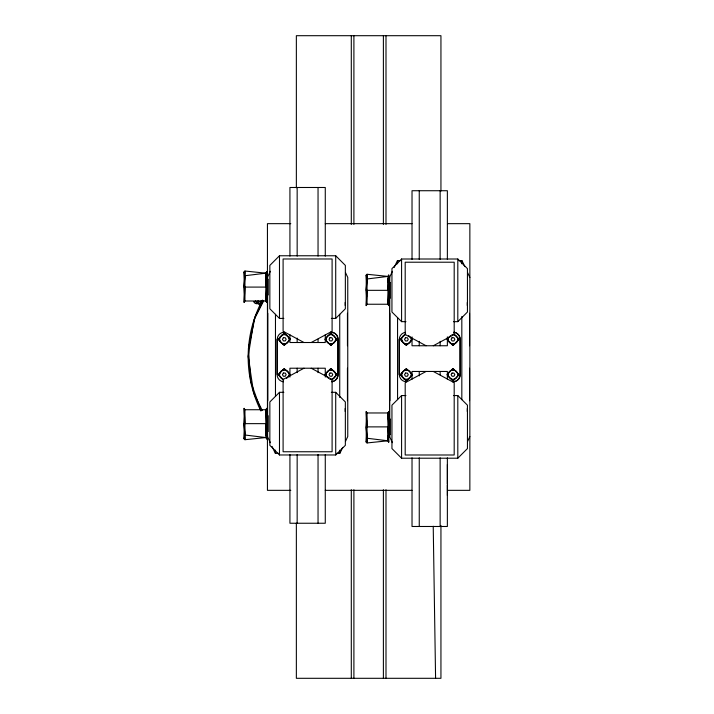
<?xml version="1.0" encoding="UTF-8"?>
<svg xmlns="http://www.w3.org/2000/svg" width="714" height="714" viewBox="0 0 714 714"><rect width="100%" height="100%" fill="white"/><g stroke="black" fill="none" stroke-linecap="round" stroke-linejoin="round"><path stroke-width="1.07" d="M447.366 495.48L447.366 464.475M244.518 293.508L244.143 287.09L244.947 275.729L265.831 273.176L265.831 301.005L266.634 302.352L266.634 271.829L265.831 273.176L244.947 271.025L244.947 301.005L244.143 302.352L244.947 287.09M244.545 431.274L244.143 438.905L244.947 439.708L265.831 437.557L266.634 438.905L266.634 408.381L265.831 409.729L265.831 437.557L244.947 435.004L244.143 423.643L244.518 417.217M265.831 287.09L266.634 271.829M266.286 414.923L266.634 408.381M366.612 296.747L366.237 290.33L367.041 278.969L387.925 276.416L387.925 304.244L388.728 305.592L388.728 275.068L387.925 276.416L367.041 274.265L367.041 304.244L366.237 305.592L367.041 290.33M366.639 434.514L366.237 442.144L367.041 442.948L387.925 440.797L388.728 442.144L388.728 411.621L387.925 412.969L387.925 440.797L367.041 438.244L366.237 426.883L366.612 420.466M387.925 290.33L388.728 275.068M388.327 419.252L388.728 411.621M265.956 435.415L266.206 431.131M387.925 440.797L388.237 435.442M345.192 305.485L345.192 302.433M345.192 411.514L345.192 408.462M467.286 305.512L467.286 302.459M467.286 411.541L467.286 408.488M244.545 436.95L244.143 438.905L244.143 408.381L244.947 409.729L244.947 439.708L244.143 423.643L266.634 423.643L265.831 409.729L244.947 409.729M366.639 440.19L366.237 442.144L366.237 411.621L367.041 412.969L367.041 442.948L366.237 426.883L388.728 426.883L387.925 412.969L367.041 412.969M279.486 374.645L279.959 372.547M326.075 374.645L326.548 372.547M335.241 341.39A4.819 4.819 0 0 0 330.537 334.491A4.819 4.819 0 0 0 326.914 342.015A4.819 4.819 0 0 0 335.241 341.39L335.714 339.302M402.053 372.583L401.58 374.671L402.053 376.76L400.375 374.671L401.5 373.279M448.169 374.671L448.642 372.583M457.335 341.417L457.808 339.328A4.819 4.819 0 0 0 451.917 334.634M267.438 277.451L270.32 271.275M392.414 271.302L389.532 277.478L389.532 298.157M394.155 267.554L397.395 260.61L400.804 260.61M342.675 447.41L339.9 453.363L336.49 453.363M345.451 441.457L347.763 436.495L347.763 277.451L345.451 272.489M467.545 441.484L469.857 436.522M258.441 302.209L259.048 304.405L259.985 304.932L261.61 301.674M263.725 300.612L253.979 320.015L248.16 356.473L253.657 392.977L262.279 410.514M259.985 304.932L261.886 301.299M263.279 300.915L255.184 316.445L248.454 348.593L250.65 381.365L260.878 410.255M255.541 300.808L254.416 302.798L255.817 303.593L257.308 300.96M258.62 300.933L257.031 303.736L255.942 303.361M259.048 304.405L261.065 300.835M279.406 373.252L278.281 374.645L279.406 376.037M289.206 376.037L290.33 374.645L284.306 368.62L282.806 369.745M335.794 340.694L336.919 339.302L335.794 337.909M335.794 376.037L336.919 374.645L335.794 373.252M401.5 337.936L400.375 339.328L401.5 340.721M411.3 376.064L412.424 374.671L406.4 368.647L404.9 369.772M457.888 340.721L459.013 339.328L457.888 337.936M457.888 376.064L459.013 374.671L457.888 373.279M331.35 318.417L335.714 318.417L345.353 308.778L345.353 265.403L335.714 255.764L279.486 255.764L269.847 265.403L269.847 308.778L279.486 318.417L283.851 318.417M282.806 344.193L284.306 345.326L290.33 339.302L289.206 337.909M284.306 368.62L278.281 374.645L283.556 379.91M453.444 321.657L457.808 321.657L467.447 312.018L467.447 268.642L457.808 259.003L401.58 259.003L391.941 268.642L391.941 312.018L401.58 321.657L405.945 321.657M286.564 378.411L290.33 374.645M283.851 392.316L279.486 392.316L269.847 401.955L269.847 445.331L279.486 454.97L335.714 454.97L345.353 445.331L345.353 401.955L335.714 392.316L331.35 392.316M331.644 379.91L336.919 374.645L330.894 368.62L329.395 369.745M405.65 334.054L400.375 339.328L406.4 345.353L412.424 339.328L411.3 337.936M406.4 368.647L400.375 374.671L406.4 380.696L407.899 379.571M450.73 335.562L446.964 339.328L452.988 345.353L454.488 344.228M412.424 374.671L406.4 380.696L404.142 379M405.945 395.556L401.58 395.556L391.941 405.195L391.941 448.57L401.58 458.209L457.808 458.209L467.447 448.57L467.447 405.195L457.808 395.556L453.444 395.556M282.048 334.964L284.306 333.277L285.805 334.402M329.395 334.402L330.894 333.277L332.394 334.402M332.394 344.193L330.894 345.326L329.395 344.193M451.489 369.772L452.988 368.647L454.488 369.772M454.488 379.571L452.988 380.696L451.489 379.571M311.215 342.515L332.099 331.269L332.099 258.977L283.101 258.977L283.101 331.269L303.986 342.515M303.986 368.219L283.101 379.464L283.101 451.757L332.099 451.757L332.099 379.464L311.215 368.219M433.309 345.754L454.193 334.509L454.193 262.216L405.195 262.216L405.195 334.509L426.079 345.754M426.079 371.458L405.195 382.704L405.195 454.996L454.193 454.996L454.193 382.704L433.309 371.458M290.794 223.66L267.438 223.66L267.438 490.339L290.794 490.339M325.272 223.66L412.023 223.66M447.616 223.66L469.857 223.66L469.857 490.339L447.616 490.339M458.584 260.61L461.994 260.61L464.769 266.563M244.947 301.005L265.831 301.005L266.634 287.09L244.143 287.09L244.947 271.025L244.143 271.829L244.143 302.352M367.041 304.244L387.925 304.244L388.728 290.33L366.237 290.33L367.041 274.265L366.237 275.068L366.237 305.592M283.235 334.598L285.377 334.598M329.823 334.598L331.965 334.598M283.235 343.996L285.377 343.996M329.823 343.996L331.965 343.996M405.329 344.023L407.471 344.023M448.642 337.24A4.819 4.819 0 0 0 451.917 344.023L454.059 344.023M283.235 369.941L285.377 369.941M326.548 376.733A4.819 4.819 0 0 1 329.823 369.941L331.965 369.941M405.329 369.977L407.471 369.977M451.917 369.977L454.059 369.977M405.329 379.366L407.471 379.366M451.917 379.366L454.059 379.366M278.71 453.363L275.301 453.363L272.061 446.42M325.272 490.339L412.023 490.339M451.489 344.228L452.988 345.353L459.013 339.328L453.738 334.054M404.9 344.228L406.4 345.353M332.394 369.745L330.894 368.62L324.87 374.645L328.636 378.411M253.657 301.826L254.55 302.566M408.658 335.562L412.424 339.328M290.33 339.302L284.306 333.277L278.281 339.302L279.406 340.694M284.306 345.326L278.281 339.302L279.959 337.204L279.486 339.302L279.959 341.39M467.545 272.516L469.857 277.478M392.414 442.698L389.532 436.522L389.532 298.318M267.438 436.495L270.32 442.671M457.335 372.583L457.808 374.671A4.819 4.819 0 0 1 450.579 378.848A4.819 4.819 0 0 1 450.579 370.495A4.819 4.819 0 0 1 457.808 374.671M448.169 339.328L448.642 341.417M401.58 339.328L402.053 341.417M335.241 372.547L335.714 374.645A4.819 4.819 0 0 1 329.823 379.339M326.075 339.302L326.548 341.39M366.639 277.023L366.237 275.068L366.639 282.699M244.545 273.774L244.143 271.829L244.545 279.46M388.05 278.558L388.3 282.842M265.831 273.176L266.143 278.531M388.38 299.05L388.728 305.592M387.925 426.883L388.728 442.144M366.237 411.621L367.041 426.883M266.233 294.721L266.634 302.352M265.831 423.643L266.634 438.905M244.143 408.381L244.947 423.643M433.228 526.254L435.585 678.3M469.535 313.303L469.535 345.754M469.535 368.245L469.535 400.697M461.824 260.61L461.824 263.814M461.824 316.507L461.824 399.679M457.808 259.003L457.808 321.657M457.808 395.556L457.808 458.209M447.366 259.378L447.366 190.727L412.023 190.727L412.023 259.378M447.366 336.892L447.366 345.754L412.023 345.754L412.023 336.892M447.366 379.214L447.366 371.458L412.023 371.458L412.023 379.214M447.366 457.835L447.366 484.03M447.366 485.118L447.366 526.486L412.023 526.486L412.023 457.835M440.94 191.075L440.94 35.7L296.355 35.7L296.355 187.746M440.94 525.459L440.94 678.3L296.355 678.3L296.355 523.228M440.136 190.727L440.136 259.378M440.136 341.328L440.136 345.754M440.136 371.458L440.136 374.779M440.136 457.835L440.136 526.486M419.252 190.727L419.252 259.378M419.252 341.328L419.252 345.754M419.252 371.458L419.252 375.885M419.252 457.835L419.252 526.486M401.58 259.003L401.58 321.657M401.58 395.556L401.58 458.209M399.171 339.328L399.171 374.671M397.564 260.61L397.564 263.814M397.564 317.605L397.564 399.679M390.335 282.503L390.335 298.157M390.335 419.056L390.335 434.71M389.853 313.303L389.853 400.697M389.692 277.13L389.692 282.646M389.692 298.068L389.692 419.243M389.692 434.665L389.692 436.87M385.997 35.7L385.997 224.374M385.997 489.759L385.997 678.3M383.391 35.7L383.391 224.374M383.391 489.759L383.391 678.3M353.903 35.7L353.903 224.374M353.903 489.759L353.903 678.3M351.297 35.7L351.297 224.374M351.297 489.759L351.297 678.3M347.441 313.276L347.441 345.728M347.441 368.219L347.441 400.67M339.73 314.285L339.73 397.466M339.73 450.159L339.73 453.363M335.714 255.764L335.714 318.417M335.714 392.316L335.714 454.97M325.272 256.139L325.272 187.487L289.929 187.487L289.929 256.139M325.272 334.759L325.272 342.515L289.929 342.515L289.929 334.759M325.272 377.072L325.272 368.219L289.929 368.219L289.929 377.072M325.272 454.586L325.272 523.246L289.929 523.246L289.929 454.586M318.042 187.487L318.042 256.139M318.042 339.195L318.042 342.515M318.042 368.219L318.042 372.646M318.042 454.586L318.042 523.246M297.158 187.487L297.158 256.139M297.158 338.088L297.158 342.515M297.158 368.219L297.158 372.646M297.158 454.586L297.158 523.246M279.486 255.764L279.486 318.417M279.486 392.316L279.486 454.97M277.237 374.645L277.237 339.302A7.069 7.069 0 0 1 284.306 332.233M277.077 339.302L277.077 374.645A7.229 7.229 0 0 0 283.369 381.811M275.47 314.285L275.47 396.368M275.47 450.159L275.47 453.363M268.241 279.254L268.241 294.918M268.241 415.807L268.241 431.47M267.759 313.276L267.759 400.67M267.598 277.103L267.598 279.308M267.598 294.73L267.598 415.905M267.598 431.327L267.598 436.834M260.949 411.023A120.487 120.487 0 0 1 262.449 300.085M452.988 381.901A7.229 7.229 0 0 0 460.218 374.671L460.218 339.328A7.229 7.229 0 0 0 453.925 332.162M406.4 381.74A7.069 7.069 0 0 1 399.331 374.671L399.331 339.328A7.069 7.069 0 0 1 405.481 332.322M452.988 381.74A7.069 7.069 0 0 0 460.057 374.671L460.057 339.328A7.069 7.069 0 0 0 453.908 332.322M457.808 339.328A4.819 4.819 0 0 1 451.917 344.023M410.746 337.24A4.819 4.819 0 0 1 408.158 343.818A4.819 4.819 0 0 1 401.795 340.748A4.819 4.819 0 0 1 405.329 334.634M330.894 332.233A7.069 7.069 0 0 1 337.963 339.302L337.963 374.645A7.069 7.069 0 0 1 331.814 381.651M329.823 369.941A4.819 4.819 0 0 1 335.714 374.645M283.235 379.339A4.819 4.819 0 0 1 279.701 373.226A4.819 4.819 0 0 1 286.064 370.155A4.819 4.819 0 0 1 288.652 376.733M330.894 332.072A7.229 7.229 0 0 1 338.124 339.302L338.124 374.645A7.229 7.229 0 0 1 331.832 381.811M258.932 301.344L257.031 303.736L258.932 301.344M283.378 337.695L282.449 339.302L283.378 340.908L285.234 340.908L286.162 339.302L285.234 337.695L283.378 337.695M283.378 373.038L282.449 374.645L283.378 376.251L285.234 376.251L286.162 374.645L285.234 373.038L283.378 373.038M329.966 337.695L329.038 339.302L329.966 340.908L331.823 340.908L332.751 339.302L331.823 337.695L329.966 337.695M329.966 373.038L329.038 374.645L329.966 376.251L331.823 376.251L332.751 374.645L331.823 373.038L329.966 373.038M405.472 337.722L404.543 339.328L405.472 340.935L407.328 340.935L408.256 339.328L407.328 337.722L405.472 337.722M405.472 373.065L404.543 374.671L405.472 376.278L407.328 376.278L408.256 374.671L407.328 373.065L405.472 373.065M452.06 337.722L451.132 339.328L452.06 340.935L453.917 340.935L454.845 339.328L453.917 337.722L452.06 337.722M452.06 373.065L451.132 374.671L452.06 376.278L453.917 376.278L454.845 374.671L453.917 373.065L452.06 373.065M330.894 333.277L324.87 339.302L330.894 345.326L336.919 339.302L330.894 333.277M452.988 368.647L446.964 374.671L452.988 380.696L459.013 374.671L452.988 368.647M403.99 378.848A4.819 4.819 0 0 0 411.219 374.671A4.819 4.819 0 0 0 403.99 370.495A4.819 4.819 0 0 0 403.99 378.848M281.896 343.47A4.819 4.819 0 0 0 289.125 339.302A4.819 4.819 0 0 0 281.896 335.125A4.819 4.819 0 0 0 281.896 343.47"/></g></svg>
